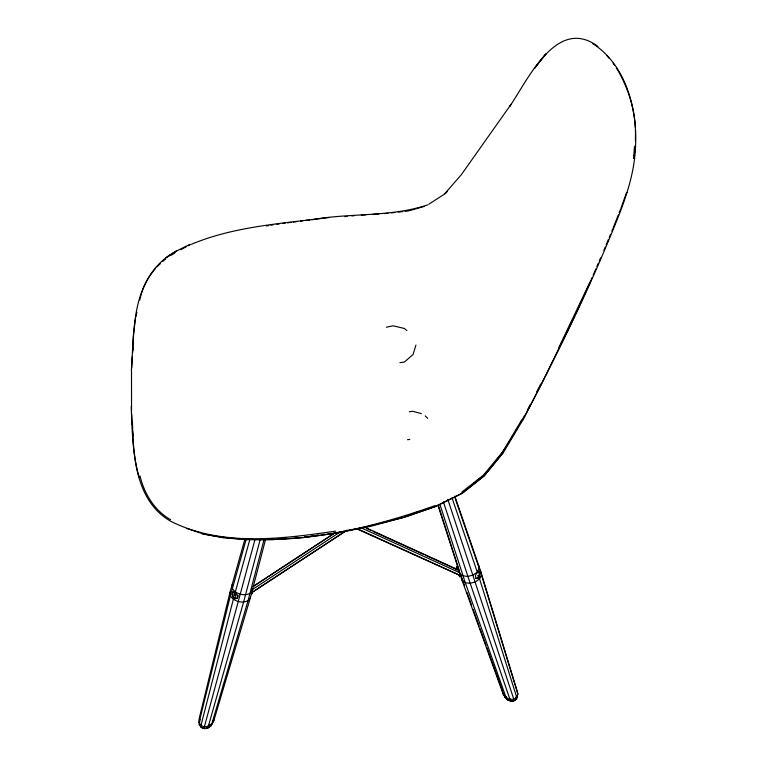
<?xml version="1.0" encoding="UTF-8"?>
<svg xmlns="http://www.w3.org/2000/svg" width="767" height="767" viewBox="0 0 767 767"><rect width="100%" height="100%" fill="white"/><g stroke="black" fill="none" stroke-linecap="round" stroke-linejoin="round"><path stroke-width="1.15" d="M265.507 539.661L250.368 597.809L213.772 720.846L211.75 724.201L208.308 726.407L204.358 726.876L200.973 725.486L199.036 722.619L199.065 719.034L230.033 592.162L244.663 540.045M199.305 724.662L199.765 719.158L199.305 724.662L201.05 727.26L204.108 728.506L207.675 728.065L210.791 726.061L212.612 723.041L213.005 720.788M213.772 720.846L213.801 718.142M238.029 595.345L237.233 598.212L234.395 597.848L232.353 594.617L233.139 591.75M131.512 371.573L131.531 410.498M635.459 141.099L635.479 129.776M131.387 370.835L133.276 336.013L135.375 319.149M132.758 352.36C133.832 323.616 135.51 291.489 155.327 268.738M131.694 368.083L132.317 356.454M633.571 158.194L634.52 146.171M132.739 350.663L133.027 347.192M456.298 569.823L456.528 567.005L458.263 567.628M456.586 569.2L456.538 567.101L457.669 565.864M522.548 420.441C555.394 357.978 586.707 294.633 613.274 229.208C624.271 202.689 634.539 175.231 635.555 146.209C637.339 108.818 625.968 64.994 592.843 43.661M479.845 576.324L479.154 571.645L478.311 571.655L476.096 574.09L475.329 575.873L476.211 578.577L479.27 577.992L479.845 576.324L477.707 575.547M634.414 154.857L634.06 158.385L634.472 158.127M634.654 152.508L635.239 146.622M204.53 726.215L204.367 728.65L207.205 728.276L210.791 726.061M201.481 724.959L201.05 727.26L204.367 728.65M517.648 696.206L516.574 699.015L513.967 700.741L510.486 700.933L507.092 699.542L504.676 696.935L504.235 694.797L504.676 696.935L506.143 697.481L507.994 699.964L510.678 701.076L513.449 700.952L515.558 699.571L516.124 698.066M507.994 699.964L506.143 697.481M510.678 701.076L508.962 699.907M513.449 700.952L516.574 699.015L516.095 696.829M252.238 591.951L251.787 593.965L251.797 592.594L345.744 531.042M135.884 316.886L136.9 312.351M199.036 722.619L230.368 595.825L246.149 539.374M200.973 725.486L233.58 598.346L235.459 597.177M264.078 539.441L248.029 600.734L211.75 724.201M260.214 539.46L243.57 602.124L208.308 726.407M235.133 592.632L232.88 591.913L232.104 594.77L233.58 598.346L235.411 598.806L236.974 598.375L237.828 597.167L237.751 595.518L235.133 592.632L249.965 539.076M204.358 726.876L254.855 540.054M415.935 345.064L413.058 354.488L404.382 362.072L399.923 362.647M139.767 300.002C144.167 279.284 157.446 261.01 176.266 251.145L189.9 244.337M620.887 208.403L626.562 192.498L627.032 192.68M437.938 505.252L462.06 580.274L503.516 694.988L506.191 697.874L509.95 699.399L513.794 699.168L516.69 697.241L517.878 694.154L517.054 690.703L480.746 571.492L454.841 496.134M613.216 227.818L618.327 214.875M619.18 212.718L620.465 209.477M603.859 250.291L605.201 247.089M606.093 244.941L608.327 239.601M609.219 237.454L610.561 234.251M611.893 231.04L612.785 228.902M590.369 281.671L592.239 277.338M593.169 275.171L595.978 268.671M596.908 266.504L598.318 263.254M599.248 261.087L600.647 257.837M576.142 313.099L583.016 297.932M583.994 295.765L589.881 282.755M590.159 281.757L558.922 347.307M574.598 316.33L541.646 383.615L522.749 420.163L503.353 452.511L484.14 475.885L462.309 493.152L435.378 506.575L404.477 517.236L370.682 526.296L336.253 533.218L303.396 537.542L273.1 539.584L246.38 539.68L223.178 537.801L203.418 533.918L186.87 528.492M524.657 415.321L521.311 421.524M527.351 410.096L530.035 404.861M536.497 392.301L540.793 383.931M521.685 419.933L502.538 452.031L483.392 475.147L461.724 492.165M506.929 445.665L500.372 455.32M508.128 443.652L509.326 441.639M510.525 439.625L512.327 436.615M513.516 434.601L514.715 432.588M515.913 430.575L517.715 427.555M250.368 597.809L248.029 600.734C241.969 603.639 233.993 601.549 230.368 595.825L230.033 592.162M484.054 475.243L486.278 472.53M496.661 459.845L498.886 457.132M503.555 452.271L484.293 475.789L462.376 493.2L435.416 506.546L404.353 517.15M444.831 193.629L461.264 174.78L511.043 104.36L509.719 106.373C527.744 80.238 556.679 15.637 597.944 46.471M447.247 191.587L445.704 193.332L428.878 204.175M510.755 700.654L510.026 698.775M156.804 266.906L160.313 263.762M162.94 261.394L165.576 259.035M474.006 483.22L481.312 477.419M457.487 566.458L456.681 567.331L456.844 568.989M171.52 255.104L174.502 253.139M253.139 586.487L334.901 532.854M253.637 586.209L333.53 533.842M251.48 590.149L340.625 531.665M251.308 592.881L347.106 530.064M165.682 258.009L176.985 250.694L167.12 257.041M207.205 728.276L209.592 726.263M210.407 724.307L208.078 725.793L207.675 728.065L207.138 727.854M180.715 249.649L186.007 246.926M188.116 245.833L190.235 244.74M191.328 244.309C235.009 226.083 283.052 223.475 329.465 217.464M435.138 505.549C361.315 531.847 280.032 549.393 201.97 533.794M414.17 513.19L417.488 512.059M427.89 204.818C390.614 217.368 350.404 212.785 311.996 219.678M409.597 210.647L424.026 206.476M403.221 517.447L366.012 526.939M386.367 327.231L393.126 325.793L404.391 328.477L406.893 330.596M338.563 532.336L344.278 531.215M346.569 530.764L363.721 527.389M266.417 225.949L268.69 225.565M270.952 225.191L273.225 224.817M335.773 531.119C281.355 538.904 221.519 546.996 170.504 521.138C136.66 501.608 133.161 458.129 132.518 423.068M276.782 224.328L279.15 224.002M282.707 223.513L285.075 223.187M287.452 222.861L291 222.372M293.377 222.046L296.934 221.558M409.29 411.745L412.732 411.275L421.409 413.634M304.748 536.785L307.088 536.488M310.587 536.047L312.917 535.749M316.426 535.299L318.756 535.011M322.265 534.561L324.594 534.263M328.103 533.822L331.603 533.381M333.942 533.084L336.272 532.787M300.491 221.069L302.792 220.791M305.093 220.512L309.695 219.956M384.583 213.629L387.997 213.245M391.41 212.871L394.823 212.488M398.236 212.114L402.79 211.606M405.072 211.347L408.485 210.973M344.757 216.668L347.135 216.428M351.88 215.939L354.258 215.7M407.536 439.692L409.77 439.462M361.315 215.115L365.964 214.818M372.944 214.367L378.764 213.993M283.876 538.185L286.196 538.031M295.468 537.446L297.788 537.303M265.344 538.856L273.445 538.846M508.07 699.542L507.092 699.542L506.642 697.395L505.041 695.659M475.703 578.385L476.834 578.481L479.039 576.036L479.356 572.479L478.618 571.453L477.477 571.348M356.473 528.712L461.456 576.055L357.566 528.808M477.467 577.369L479.27 577.992L479.567 578.893L516.69 697.241M477.908 571.952L479.778 572.623M366.712 528.501L371.046 530.476M373.222 531.464L423.144 554.196M425.311 555.183L458.954 570.504L458.292 569.296M364.517 527.102L458.608 570.015M362.158 528.262L459.855 572.796M513.535 700.52L513.967 700.741L513.487 698.564M170.619 519.719C154.359 510.467 144.311 493.708 139.968 475.876M425.234 415.887L427.708 418.379M606.879 55.655L608.988 58.129M613.14 63.21L614.405 65.118M616.304 67.985L618.202 70.852M200.916 725.85L201.836 727.241M200.983 726.272L201.903 727.662M618.748 71.887C628.163 88.895 634.338 107.946 635.354 127.427M458.973 575.068L459.817 576.937L459.634 575.538M461.763 577.81L464.591 585.691M467.026 592.45L471.484 604.827M473.105 609.334L479.174 626.217M479.989 628.47L486.067 645.354M486.872 647.607L502.673 691.508M506.191 697.874L465.291 582.709L440.037 504.801M454.697 496.949L481.513 575.077L517.878 694.154M452.012 497.841L477.477 572.652M509.95 699.399L470.181 583.313L443.384 501.819M447.794 499.384L513.794 699.168M438.436 505.539L459.05 569.852M502.951 692.668L503.516 694.988M139.048 477.151C132.547 454.064 132.001 429.961 131.243 406.146M480.746 571.492L481.513 575.077L479.567 578.893L475.415 581.913L470.181 583.313L465.291 582.709L462.06 580.274L461.533 577.58M478.493 564.637L479.26 568.203L477.304 572.009L473.134 575.029L467.88 576.439L462.98 575.844L459.749 573.428L459.222 570.744M252.17 588.701L252.372 590.523L250.032 593.428C243.954 596.304 235.968 594.224 232.315 588.51L231.979 584.857M132.729 431.581L133.084 436.087M131.694 414.084L132.192 424.822M234.165 594.224L234.424 595.508L235.929 596.151L235.948 594.454L234.923 593.696L234.165 594.224M544.56 55.377L534.398 68.445L545.979 53.92L544.56 55.377"/></g></svg>
